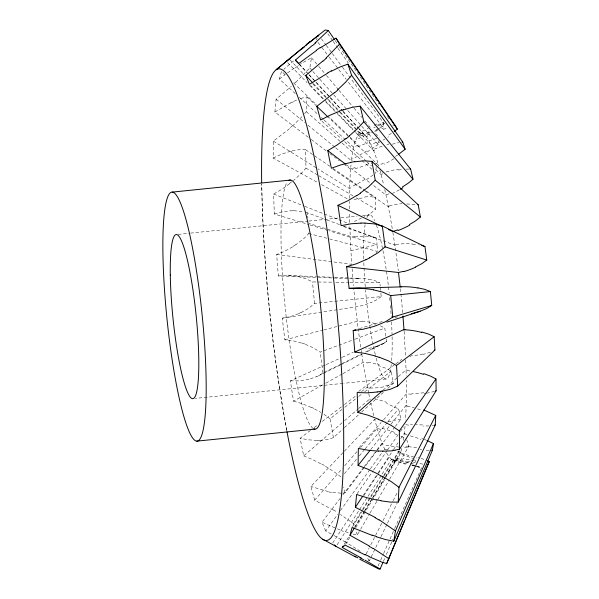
<?xml version="1.0" encoding="UTF-8"?>
<svg xmlns="http://www.w3.org/2000/svg" width="599" height="599" viewBox="0 0 599 599"><rect width="100%" height="100%" fill="white"/><g stroke="black" fill="none" stroke-linecap="round" stroke-linejoin="round"><path stroke-width="0.45" stroke-dasharray="3 2.25" d="M349.464 198.344L349.614 188.64A164.231 23.204 84.2 0 1 350.595 169.218L351.007 164.935M304.599 113.728L306.299 111.676L307.04 96.881L300.256 98.61M308.283 137.268L274.881 112.043L276.117 99.224L291.331 86.383M289.512 128.65L273.414 141.117L273.151 158.061L318.264 182.837M376.142 166.687L375.865 172.737L375.206 173.321M376.307 163.759L376.344 163.183L375.079 163.145M295.734 82.325L309.818 68.031L311.487 57.774L300.316 64.108M367.202 152.004L378.141 144.546L378.725 140.698M295.195 93.564L279.396 79.053L281.515 71.229L286.232 75.773M401.697 448.411L400.753 451.893A164.231 23.204 84.2 0 1 397.496 458.497L386.445 476.789M379.422 128.358L382.297 126.546L383.899 123.297L350.767 78.469M316.407 39.804L317.163 38.081M383.405 561.33L384.88 557.916M386.355 554.502L392.981 539.122M378.089 565.965L380.372 560.806M380.687 560.095L383.39 553.978M383.659 553.386L394.427 529.067M394.719 528.4L421.524 467.856L416.679 466.464M368.445 560.499L369.306 560.844L380.612 537.415M381.016 536.577L387.074 524.02M387.478 523.182L397.174 503.1M366.176 553.933L369.134 548.1M370.818 544.776L382.634 521.452M383.053 520.621L392.757 501.468M393.184 500.637L397.399 492.311M353.036 534.038L357.378 534.862L360.186 530.018M360.65 529.216L369.546 513.89M370.017 513.081L377.505 500.18M377.969 499.371L389.208 480.016M389.672 479.207L408.862 446.143L406.601 439.389M345.593 544.379L349.921 537.221M355.686 527.682L385.966 477.583M344.193 544.289L349.037 536.337M354.855 526.798L364.072 511.696M364.551 510.902L384.917 477.515M385.404 476.722L395.587 460.032L397.496 458.497L402.798 459.83M364.484 511.456L354.818 527.345L353.642 523.661L340.434 514.489M364.971 510.662L372.226 498.75M372.705 497.956L385.277 477.306M385.763 476.512L400.753 451.893L401.802 452.17M352.594 526.671L362.41 510.827M362.904 510.034L370.264 498.158M370.751 497.365L383.517 476.767M384.004 475.98L399.713 450.628M353.642 523.661L362.036 510.191M362.53 509.397L383.255 476.13M383.749 475.336L399.046 450.785M337.117 544.828L367.546 496.968M368.048 496.189L391.491 459.313A164.231 23.204 84.2 0 0 395.587 460.032L396.628 460.317M332.715 543.008L355.312 508.626M364.042 495.336L377.917 474.243M378.426 473.457L389.215 457.052L390.241 457.314M363.114 495.59L377.55 473.757M378.066 472.978L393.011 450.358M393.528 449.579L398.17 442.556M400.746 438.655L404.355 433.197L405.179 424.639L410.54 425.38M357.146 493.711L373.162 470.687M373.694 469.916L387.036 450.733M387.568 449.961L398.245 434.612M400.379 431.542L403.576 426.937M331.187 533.964L325.744 531.051L337.724 514.346M340.449 510.55L369.853 469.564M370.399 468.8L383.472 450.583M342.673 493.134L345.129 492.835L376.943 450.74M377.265 450.321L394.748 427.192M395.31 426.451L400.948 418.986L398.582 408.937L386.647 403.479M325.744 531.051L322.015 522.208L339.977 498.563M342.785 494.871L363.548 467.534M364.11 466.801L376.464 450.545M377.026 449.804L382.072 443.155A164.231 23.204 84.2 0 1 377.175 428.45L374.645 419.3L375.633 419.457M370.826 449.445L390.518 424.796M391.095 424.07L406.159 405.216L406.332 393.902A164.231 23.204 84.2 0 0 406.264 380.545M292.29 150.858L299.642 149.578L305.707 149.802L305.932 168.109L300.848 173.875L293.577 180.509M344.44 473.719L356.937 458.767M359.31 455.921L364.671 449.512M365.263 448.801L387.276 422.46M387.875 421.748L398.582 408.937M308.71 232.846L308.755 233.505L304.651 237.87L295.711 244.871M333.351 510.161L314.685 500.18L342.254 468.53M344.702 465.723L356.952 451.653M360.628 447.438L377.175 428.45L382.252 429.73M358.958 447.752L381.106 422.58M383.57 419.779L406.332 393.902L411.685 394.209M301.941 116.715L292.679 125.82M314.685 500.18L310.896 486.485L343.736 451.871M344.38 451.197L374.645 419.3M380.852 293.106L381.204 296.602L314.557 303.394L308.792 308.245L301.596 312.304M366.281 191.096L375.483 197.371L375.625 209.201L370.923 213.094L365.195 216.801M320.128 440.317L327.533 439.569L333.388 437.637L343.729 428.27M344.418 427.649L360.965 412.666M361.654 412.045L383.712 392.068M387.853 388.317L393.363 383.323L391.207 371.14L385.853 368.31L379.541 365.929M376.194 252.583L376.831 252.029M383.008 390.226L397.661 377.258M398.357 376.644L406.032 369.853L407.103 369.957M293.51 60.963L283.896 69.237M381.204 296.602L376.666 299.852L371.043 302.607M310.462 430.404L300.106 438.273L303.693 455.891L343.804 421.314M344.507 420.708L357.873 409.177M358.576 408.57L369.838 398.867L370.826 399.039M279.396 79.053L285.214 74.598M333.388 437.637L330.042 418.776L341.834 409.596M344.784 407.298L358.045 396.965M358.779 396.396L362.081 393.828M364.679 391.806L391.207 371.14M373.162 175.013L365.203 180.494M341.393 363.922L322.966 373.02L318.062 376.097L309.923 378.965M289.549 183.751L281.65 189.426L273.601 194.069L274.327 213.978L309.151 224.677M314.161 427.589L317.126 425.342M322.307 421.404L343.759 405.096M344.5 404.535L356.338 395.542M361.519 391.604L367.442 387.104L368.407 387.179M358.659 391.432L395.13 364.304M395.872 363.758L401.824 359.325M386.28 339.064L386.632 341.58L382.125 344.215L376.494 346.259M287.52 72.906L295.412 67.358M274.881 112.043L290.815 102.751M298.504 65.291L299.41 64.699M397.669 154.946L395.467 156.361M391.387 133.375L387.074 136.078M292.619 246.87L284.742 251.243L276.663 254.455L278.325 275.974L317.47 277.404M377.168 129.721L373.349 131.967M384.88 123.387L379.923 126.187M325.235 365.008L290.38 380.867L293.525 401.195L325.055 383.577M325.863 383.128L342.029 374.09M342.838 373.634L363.046 362.343L367.943 362.972M393.363 383.323L388.856 385.202L383.18 386.437M273.151 158.061L281.216 154.332L289.152 151.674M369.074 132.072L364.282 134.543A164.231 23.204 84.2 0 0 360.186 133.824L328.23 100.145M376.075 142.337L371.208 144.793L357.738 130.522M361.152 133.337L358.277 135.359A164.231 23.204 84.2 0 0 355.02 141.963L353.605 147.189A164.231 23.204 84.2 0 0 351.418 160.659L335.485 147.661M355.978 141.484L355.02 141.963L328.724 116.655M384.139 343.205L367.112 351.703M340.06 365.143L316.302 376.891M340.868 364.739L362.133 354.166M377.303 125.206L383.555 122.121M363.009 133L358.277 135.359L355.686 132.693M342.231 363.503L361.497 353.994M365.412 352.062L386.632 341.58M383.547 163.108L378.598 165.406L328.574 117.479M367.539 136.332L366.558 136.804L359.22 129.077M351.418 160.659L352.362 160.21M373.761 127.812L375.176 127.145M293.914 101.268L296.64 100.048M326.088 364.619L341.393 357.655M342.239 357.274L353.29 352.242M377.999 125.842L383.899 123.297M358.299 145.07L353.605 147.189L346.05 140.248M374.697 150.267L373.701 150.701L310.776 85.65M298.497 313.704L290.567 316.542L282.384 318.166L283.484 329.031L284.877 339.835L293.36 340.883L301.874 343.145M350.55 188.251L349.614 188.64L317.867 168.843M388.976 193.814L385.936 194.989L372.69 184.881M383.218 129.466L388.01 127.594M430.419 352.219L423.134 354.413M305.273 344.313L313.337 347.802L320.166 352.152L354.241 339.476M355.117 339.146L384.82 328.102L385.936 336.541M382.147 174.189L381.129 174.556L374.248 168.356M369.014 140.847L376.681 138.444M355.267 167.45L350.595 169.218L344.65 164.732M434.634 391.387L426.57 393.273M274.327 213.978L282.466 211.791L290.537 210.811M400.948 418.986L396.388 420.011L390.63 420.401M392.757 125.932L393.528 125.685M359.385 328.619L384.236 320.922M394.891 317.627L397.556 316.796M392.293 144.172L398.822 142.599M389.365 206.468L388.332 206.752L365.248 191.141M284.877 339.835L322.883 330.131M323.782 329.899L357.266 321.356L362.088 321.536M276.663 254.455L351.778 264.331L350.902 250.644L377.041 244.759L376.681 238.147L371.784 236.687L365.892 236.051M366.011 164.403L371.702 163.37M395.879 244.909L394.831 245.096L342.845 226.272M433.736 425.312L432.156 425.567M398.395 170.064L402.535 169.442M282.384 318.166L356.547 306.77A78.334 68.286 83.8 0 0 370.953 302.368M278.325 275.974L286.614 275.42L315.89 276.596M354.93 236.463L350.22 237.301L328.791 230.712M424.085 393.588L424.908 393.491M178.217 234.381L189.681 233.198M190.564 233.101L307.879 221.151M385.981 378.987L343.863 383.3M308.792 221.061L340.022 217.879M340.913 217.789L357.079 216.142M342.942 383.397L195.356 398.41M362.53 215.595L369.793 214.869M408.862 446.143L403.494 446.248M364.948 196.876L370.721 196.689L375.483 197.371M409.813 356.45L410.877 356.375M428.884 425.904L423.021 426.061M405.852 169.135L409.087 169.09M406.684 203.989L416.657 204.491M357.648 278.385L349.165 278.572M293.742 210.683L304.045 211.679M287.797 275.45L294.88 276.109A143.82 106.135 90 0 1 298.175 276.626L305.954 278.722L312.498 281.934L332.146 282.166M335.889 282.211L348.992 282.369M349.928 282.384L379.871 282.735L380.185 286.172M316.916 440.362L308.672 439.853L300.106 438.273M340.936 493.187L331.517 492.183M429.228 450.306L424.227 450.044M318.406 277.442L348.229 278.535M316.796 276.633L334.01 277.33M334.916 277.367L360.501 278.408M412.531 244.205L417.6 244.706M290.38 380.867L298.729 380.874L306.785 379.699A143.82 102.481 66.6 0 0 309.938 379.002M421.696 449.804L420.011 449.617M415.287 462.765L413.235 462.45M368.797 279.261L374.817 280.624L379.871 282.735M407.23 405.403L406.159 405.216A164.231 23.204 84.2 0 1 405.508 420.079M418.446 244.841L419.285 244.991M422.864 464.135L418.641 463.349M407.507 447.767L403.232 446.906M410.33 461.926L405.808 461.005M328.207 491.554L310.896 486.485M383.083 443.38L382.072 443.155L385.015 450.021M293.525 401.195L302.263 403.719L311.061 407.327M405.418 433.444L404.355 433.197A164.231 23.204 84.2 0 1 403.359 440.467M308.755 233.505L328.641 238.702M329.54 238.934L377.452 251.445L377.041 244.759L309.009 223.427M373.447 323.557L375.753 324.201M384.558 449.063L387.65 449.901M416.245 466.449L421.644 467.924M393.573 460.279L408.114 464.232M412.134 465.326L415.347 466.209M396.733 460.766L391.491 459.313L388.931 456.685L386.198 452.35M411.625 465.004L414.156 465.737M412.501 464.876L414.815 465.565M417.121 466.254L421.524 467.587M310.042 224.947L327.9 230.435M348.266 532.691L343.302 531.021M401.951 454.386L412.711 458.347M417.96 457.187L418.753 457.464M305.827 212.226L325.938 219.623M326.814 219.945L339.933 224.73M343.437 226.01L376.681 238.147M421.119 458.31L425.005 459.785M303.693 455.891L312.708 459.643L321.79 464.292M394.292 433.646L398.395 435.218M421.823 438.461L422.632 438.76M339.888 529.786L337.432 528.85M273.601 194.069L303.888 205.974M304.749 206.311L348.873 223.659M424.249 439.374L426.66 440.347M334.931 527.876L322.015 522.208M380.387 325.834L384.82 328.102M400.866 436.237L404.902 438.101M314.572 409.005L320.839 412.359M321.551 184.634L349.434 199.954M333.935 535.476L344.949 541.803M325.429 466.344L334.085 471.727L341.46 477.276M305.932 168.109L317.949 175.2M318.75 175.672L353.2 195.978M356.405 197.865L375.625 209.201M348.805 544.094L361.369 551.866M273.414 141.117L317.073 168.341M323.969 414.291L330.042 418.776M332.932 169.277L364.477 190.617M305.707 149.802L314.138 155.553M314.43 155.747L329.817 166.237M332.894 168.341L365.51 190.572M311.248 139.507L326.096 150.723M329.809 153.524L339.461 160.809M346.2 164.665L371.957 184.32M276.117 99.224L305.078 122.847M307.976 125.213L334.766 147.069M306.299 111.676L341.43 142.517M342.126 143.124L372.353 169.652M321.977 121.268L341.924 139.238M344.672 141.716L365.996 160.921M366.685 161.543L371.5 165.878M299.32 97.345L317.185 113.75M321.311 117.539L323.37 119.426M324.059 120.062L345.361 139.619M307.04 96.881L316.279 105.724M293.652 82.909L316.579 104.975M287.677 62.678L307.107 82.677M309.698 85.35L323.303 99.352M325.893 102.017L334.961 111.354M337.551 114.02L353.096 130.028M289.886 59.72L304.584 75.219M312.895 83.972L327.593 99.471M313.457 83.62L327.571 98.573M328.215 99.254L339.768 111.489M340.404 112.17L357.094 129.841M299.171 64.213L306.755 72.412M309.279 75.137L329.51 96.986M330.139 97.674L342.156 110.643M342.785 111.324L358.591 128.396M299.418 64.198L308.283 73.782M308.919 74.471L329.817 97.075M330.453 97.764L342.486 110.778M343.122 111.459L358.322 127.901M358.958 128.583L367.704 138.376L373.701 150.701A164.231 23.204 84.2 0 1 378.598 165.406M309.818 68.031L312.304 70.817M312.925 71.513L319.14 78.469M319.761 79.165L333.418 94.462M333.793 94.882L378.141 144.546M311.487 57.774L318.084 65.576M318.683 66.287L325.871 74.8M326.47 75.504L338.457 89.693M339.056 90.404L353.44 107.423M354.046 108.134L361.833 117.352M364.828 120.901L368.43 125.154M369.029 125.865L370.227 127.28M375.618 133.667L379.219 137.92M317.957 42.387L321.341 46.812M321.903 47.553L328.679 56.411M329.24 57.152L346.177 79.3M348.431 82.25L382.297 126.546M321.453 38.815L325.916 44.85M326.343 45.427L331.988 53.071M332.31 53.506L342.089 66.729M342.486 67.268L350.235 77.75M327.84 33.791L332.64 40.657M333.171 41.413L337.439 47.516M337.971 48.279L348.236 62.97M335.163 40.5L338.854 45.868M339.386 46.64L378.987 104.196M387.433 116.476L389.545 119.545M369.306 560.844L366.992 557.048M415.931 461.926L414.643 459.688M357.378 534.862L355.986 530.856M379.856 169.974L381.129 174.556A164.231 23.204 84.2 0 1 383.54 184.297M345.129 492.835L343.751 487.159M368.64 392.981L367.442 387.104A164.231 23.204 84.2 0 1 363.046 362.343L361.729 353.837M368.804 393.82L369.838 398.867A164.231 23.204 84.2 0 0 370.13 400.252M286.876 430.846C271.826 349.352 263.38 266.6 261.726 183.743M392.869 232.419L394.831 245.096A164.231 23.204 84.2 0 1 398.298 270.778M361.204 350.452L361.601 352.991M322.966 373.02L320.166 352.152M314.557 303.394L312.498 281.934M380.597 290.493L380.343 287.894M352.122 268.779L352.893 278.707A164.231 23.204 84.2 0 0 353.492 285.611M404.115 331.277L405.545 356.555M350.902 250.644L349.801 225.673M307.834 218.036L307.729 216.119M307.661 214.839L307.564 212.915M405.673 359.864L406.032 369.853A164.231 23.204 84.2 0 1 406.182 375.992M313.165 428.442A125.154 17.678 84.2 0 1 285.431 309.93A125.154 17.678 84.2 0 1 287.086 182.313M295.195 67.859A143.82 38.957 -44.7 0 1 298.272 65.793M295.636 82.018A143.82 47.299 -46.4 0 1 294.693 82.894M290.725 103.065A143.82 64.842 -50.7 0 1 293.824 101.575M292.597 125.535A143.82 71.745 -53.2 0 1 289.444 128.358M289.115 151.869A143.82 85.53 -59.9 0 1 292.252 151.038M291.698 181.767A143.82 90.524 -63.5 0 1 289.497 183.519M290.53 210.885A143.82 99.614 -73 0 1 293.727 210.751M286.681 430.104A237.024 33.484 84.2 0 1 261.703 184.552M295.666 244.706A143.82 102.354 -77.9 0 1 292.574 246.713M301.574 312.229A143.82 106.435 84.3 0 1 298.474 313.644M301.881 343.017A143.82 104.645 71.7 0 1 305.288 344.178M311.061 407.118A143.82 95.248 56 0 1 314.587 408.795M320.188 440.46A143.82 90.771 52.1 0 1 316.976 440.512M321.798 464.015A143.82 78.581 44.4 0 1 325.452 466.074M331.644 492.445A143.82 72.097 41.7 0 1 328.334 491.816M333.366 509.846A143.82 55.789 36.6 0 1 337.14 512.115M343.564 531.418A143.82 47.733 34.8 0 1 340.142 530.182M344.994 541.481A143.82 28.415 31.5 0 1 348.888 543.795M367.052 135.164A78.334 22.455 -25.6 0 1 372.308 132.738M375.476 131.338A78.334 22.455 -25.6 0 1 377.587 130.44M381.78 128.71A78.334 22.455 -25.6 0 1 383.652 127.969M388.504 136.804A83.905 32.743 -25.1 0 1 387.77 137.261M384.94 138.968A83.905 32.743 -25.1 0 1 383.023 140.099M380.088 141.761A83.905 32.743 -25.1 0 1 377.108 143.393M373.739 415.766A164.231 23.204 84.2 0 1 370.729 402.985M360.695 347.068A164.231 23.204 84.2 0 1 357.266 321.356L355.604 306.89A164.231 23.204 84.2 0 1 353.814 289.1M349.696 222.461A164.231 23.204 84.2 0 1 349.502 213.311M349.449 208.796A164.231 23.204 84.2 0 1 349.434 201.406M384.738 189.531A164.231 23.204 84.2 0 1 385.936 194.989L388.332 206.752A164.231 23.204 84.2 0 1 392.465 229.904M400.364 288.77A164.231 23.204 84.2 0 1 402.73 313.434M383.682 125.753A83.905 13.096 -25.8 0 1 381.945 126.741M378.98 128.411A83.905 13.096 -25.8 0 1 375.925 130.095M372.81 131.78A83.905 13.096 -25.8 0 1 371.754 132.342M357.775 133.614A78.334 3.729 -26.9 0 1 368.198 128.313M374.195 125.296A78.334 3.729 -26.9 0 1 378.628 123.095M374.435 149.114A78.334 39.916 -25.7 0 1 382.768 145.969M386.939 144.614A78.334 39.916 -25.7 0 1 389.013 143.985M393.887 158.742A83.905 50.451 -25.9 0 1 384.146 164.193M381.982 173.201A78.334 54.928 -27.7 0 1 383.031 172.864M386.168 171.913A78.334 54.928 -27.7 0 1 398.507 169.195M399.271 189.89A83.905 65.006 -29.1 0 1 392.352 193.425M389.283 205.727A78.334 66.474 -33.3 0 1 401.951 203.705M395.842 244.467A78.334 73.767 -49.2 0 1 412.561 244.003M422.984 353.964A83.905 76.395 28.1 0 1 410.794 355.911M407.08 370.511A78.334 66.751 22 0 1 411.318 371.193M423.822 392.772A83.905 66.556 18.1 0 1 411.565 393.378M407.125 406.219A78.334 55.318 16.1 0 1 414.448 407.971M417.555 408.877A78.334 55.318 16.1 0 1 421.629 410.21M422.639 424.916A83.905 52.472 14.5 0 1 415.639 424.676M412.501 424.436A83.905 52.472 14.5 0 1 410.405 424.227M405.164 434.447A78.334 40.388 14.1 0 1 407.223 434.986M410.3 435.84A78.334 40.388 14.1 0 1 421.104 439.419M416.642 447.835A83.905 35.094 13.5 0 1 407.41 446.375M401.158 453.233A78.334 22.979 14 0 1 416.492 458.01M414.246 460.931A83.905 15.619 14 0 1 402.835 458.325M393.086 460.646A78.334 4.283 15.2 0 1 405.493 464.188M395.318 458.797A83.905 4.635 15.8 0 1 413.58 464.023M408.518 462.847A78.334 14.443 17.7 0 1 391.843 459.059M392.749 449.879A83.905 24.289 19 0 1 402.438 453.039M399.361 447.049A78.334 31.904 21.8 0 1 383.742 444.757M382.087 428.307A83.905 41.99 24.1 0 1 394.509 432.351M391.14 421.239A78.334 46.917 28.5 0 1 385.771 421.314M374.727 398.724A83.905 56.546 32.4 0 1 386.782 402.378M383.405 386.917A78.334 58.462 39.4 0 1 368.617 387.98M367.906 362.163A83.905 66.961 46.1 0 1 379.631 365.12M376.539 346.372A78.334 65.755 57.4 0 1 365.787 348.82M362.081 321.131A83.905 72.524 68.4 0 1 373.506 323.123M357.648 278.423A83.905 72.861 -83.4 0 1 368.797 279.239M354.9 236.949A83.905 67.934 -60 0 1 365.817 236.463M364.911 215.962A78.334 58.739 -51.4 0 1 364.214 216.389M361.556 217.924A78.334 58.739 -51.4 0 1 354.301 221.525M354.002 199.557A83.905 58.096 -45.3 0 1 364.716 197.737M364.828 179.46A78.334 47.306 -40.3 0 1 350.512 187.27M354.975 168.813A83.905 44.012 -36.6 0 1 365.502 165.728M366.7 150.881A78.334 32.376 -33.6 0 1 352.392 158.952M357.558 146.912A83.905 26.633 -31.1 0 1 367.861 142.757M370.182 132.289A78.334 14.968 -29.4 0 1 356.278 139.926M359.834 136.25A83.905 7.158 -27.8 0 1 364.536 133.921M367.629 132.416A83.905 7.158 -27.8 0 1 369.006 131.743M391.267 364.581A82.482 11.651 84.2 0 1 376.165 358.03M375.281 354.488A82.482 11.651 84.2 0 1 365.532 290.133M365.248 286.711A82.482 11.651 84.2 0 1 363.81 262.325M363.713 258.88A82.482 11.651 84.2 0 1 365.091 224.842M366.977 217.579A82.482 11.651 84.2 0 1 374.585 220.634M376.434 225.246A82.482 11.651 84.2 0 1 389.208 293.143M389.664 297.621A82.482 11.651 84.2 0 1 390.076 301.986M390.383 305.46A82.482 11.651 84.2 0 1 391.222 316.609M391.536 321.933A82.482 11.651 84.2 0 1 392.038 334.107M392.098 336.705A82.482 11.651 84.2 0 1 391.432 362.949"/><path stroke-width="0.9" d="M423.83 409.978L435.735 415.429L398.971 487.324L398.23 502.119L390.406 502.097L380.971 500.831M435.735 415.429L435.256 424.983L398.23 502.119M375.281 517.491L355.379 507.293L356.615 494.474L366.835 497.694L376.958 500.075M427.461 440.684L433.459 443.619L395.452 530.969L393.783 541.226L385.861 539.617L376.382 536.809M433.459 443.619L432.381 450.253L393.783 541.226M369.478 546.093L349.981 535.289L352.1 527.464L372.361 535.461M427.222 460.698L429.303 461.627L386.692 563.592L382.065 562.206L369.134 556.711M429.303 461.627L428.614 463.184M386.535 563.861L391.192 552.667M391.903 550.945L404.43 520.823M405.149 519.101L427.911 464.524M359.729 559.196L378.74 568.99L380.095 569.02L383.038 562.184M428.517 463.386L428.008 464.352M318.099 36.239L318.735 35.139L305.752 45.382M361.249 558.013L342.254 547.464L343.22 545.876M349.981 535.289L354.331 528.138M382.604 451.242L391.911 450.822L399.57 449.198L436.117 390.795L435.975 378.965L430.486 376.112L423.837 373.671M355.379 507.293L362.597 496.376M399.57 449.198L399.338 430.891L435.975 378.965M378.269 474.168L368.265 469.354L358.082 465.393L370.242 450.171M331.584 71.071L340.389 66.848L347.892 64.138L351.628 75.339L345.518 82.258L337.784 89.67M343.377 109.909L352.429 107.266L360.141 106.165L361.976 113.78L363.81 121.724L357.468 128.665L349.457 135.748M289.242 59.046L276.191 69.716L306.523 44.805M320.195 47.905L335.972 38.156L337.731 40.987L339.513 44.236L326.081 58.006M354.758 161.775L364.02 160.824L371.882 161.363L373.574 170.693L375.229 180.224L368.625 186.768L360.313 193.088M334.631 39.729L328.297 30.527L315.156 42.896M364.963 223.127L374.368 223.891L382.304 225.98L383.734 236.395L385.105 246.848L378.216 252.598L369.613 257.787M381.151 391.417L390.278 389.283L397.706 386.085L434.919 350.018L434.155 336.72L428.562 334.077L421.846 332.018M360.141 106.165L410.652 169.18L413.018 179.236L408.308 183.137L402.386 186.993M371.882 161.363L418.237 204.843L420.393 217.025L415.556 220.896L409.491 224.543M322.824 61.016L305.752 75.467L309.481 84.309L327.885 73.033M311.982 45.756L295.374 60.117L298.534 63.531M347.892 64.138L402.738 142.03L405.149 149.263L398.395 154.46M378.224 419.068L368.123 415.227L357.895 412.449L382.312 390.84M334.422 92.658L316.811 106.337L320.6 120.032L330.042 115.195L339.566 111.272M382.304 225.98L424.968 246.586L426.78 260.071L421.793 263.687L415.579 266.907M286.382 61.345L302.63 47.92M309.983 41.99L325.182 29.98L328.297 30.527M335.972 38.156L395.602 126.127L397.324 129.167L394.149 131.518M417.99 287.864L424.743 289.354L430.396 291.571L431.729 305.43L392.772 317.066L385.606 321.67L376.719 325.429A143.82 128.905 75.3 0 1 372.9 326.717L363.159 329.233L353.17 330.543L353.904 341.34L354.833 352.062L365.031 353.41L375.161 355.948M345.982 138.526L337.065 145.01L327.803 150.626L329.48 159.349L331.389 168.237L341.093 164.8L350.857 162.464M397.706 386.085L396.523 365.495L434.155 336.72M431.729 305.43L426.593 308.582L420.236 311.203M316.616 50.361L298.781 63.509L295.374 60.117M342.254 547.464L345.114 545.172L365.143 554.899M356.719 195.491L347.51 200.935L337.971 205.315L339.438 215.438L341.116 225.651L351.044 223.779L360.995 223.12M434.208 350.437L434.919 350.018M365.899 259.674L356.405 263.77L346.619 266.682L349.112 288.344L401.225 286.884M354.833 352.062L403.988 329.525L405.059 329.54M435.383 391.102L436.117 390.795M397.856 229.859L392.727 231.513L388.511 229.499M386.864 322.135L419.442 311.48M353.17 330.543L355.836 329.72M394.284 125.461L395.033 125.243M403.711 271.302L398.507 272.5L346.619 266.682M434.5 425.155L435.256 424.983M377.235 392.016L367.307 392.862L357.169 392.54L357.895 412.449M401.974 142.113L402.738 142.03M172.265 192.107L290.373 180.074M373.289 289.796L382.761 292.147L390.713 295.607L430.396 291.571M314.932 429.109L196.824 441.141A125.154 17.678 84.2 0 1 162.928 253.452A125.154 17.678 84.2 0 1 193.881 255.271A125.154 17.678 84.2 0 1 196.824 441.141M349.112 288.344L359.205 288.112L369.284 289.115A143.82 129.242 84 0 1 373.289 289.834M431.617 450.283L432.381 450.253M378.62 451.144L368.557 450.321L358.344 448.456L358.082 465.393M409.873 169.12L410.652 169.18M417.451 204.656L418.237 204.843M421.778 245.545L422.594 245.77M385.105 246.848L426.78 260.071M379.174 357.229L388.639 360.957L396.523 365.495M423.396 246.017L424.968 246.586M382.222 420.827L391.596 425.627L399.338 430.891M337.971 205.315L381.773 226.28M322.562 539.137L355.791 557.063M382.207 476.272L391.432 481.753L398.971 487.324M364.903 560.102L380.095 569.02M379.152 519.775L395.452 530.969M373.252 548.362L389.013 558.83M336.121 546.393L334.309 544.873M327.803 150.626L345.466 164.104M375.229 180.224L420.393 217.025M316.811 106.337L328.23 117.254M305.752 75.467L312.813 82.939M363.81 121.724L413.018 179.236M351.628 75.339L405.149 149.263M339.513 44.236L397.324 129.167M398.507 272.5L400.169 286.966M390.713 295.607L392.772 317.066M402.947 316.055L404.048 330.401M288.681 180.569A125.154 17.678 84.2 0 1 320.315 303.506A125.154 17.678 84.2 0 1 313.764 428.787M316.631 49.987A143.82 42.14 -39.1 0 1 320.24 47.516M315.83 42.694A143.82 21.1 -39.3 0 1 312.611 45.599M306.658 44.289A143.82 11.651 -39.7 0 1 310.207 41.406M301.492 49.245A143.82 9.644 -41.1 0 1 304.547 46.759M261.673 182.71A237.024 33.484 84.2 0 1 306.149 123.559A237.024 33.484 84.2 0 1 342.561 481.469A237.024 33.484 84.2 0 1 287.026 431.894M357.992 557.909A143.82 1.67 28.5 0 1 354.66 556.097M360.021 557.676A143.82 11.156 28.1 0 1 363.593 559.713M368.991 556.321A143.82 32.421 27.4 0 1 365.038 554.524M369.171 546.258A143.82 41.66 27.5 0 1 372.915 548.512M376.292 536.487A143.82 61.734 28.2 0 1 372.293 535.147M375.131 517.716A143.82 70.105 28.9 0 1 378.98 519.992M380.912 500.592A143.82 87.619 31.4 0 1 376.906 499.828M378.186 474.386A143.82 94.552 33.1 0 1 382.117 476.49M382.559 451.077A143.82 108.307 38.4 0 1 378.583 450.98M378.179 419.248A143.82 113.331 41.8 0 1 382.169 421.007M381.129 391.342A143.82 122.391 52 0 1 377.213 391.933M375.139 356.068A143.82 125.161 58.2 0 1 379.152 357.341M369.643 257.87A143.82 127.415 -77.2 0 1 365.929 259.764M360.995 223.068A143.82 125.288 -70.2 0 1 364.963 223.083M360.381 193.237A143.82 118.018 -57.6 0 1 356.779 195.641M350.864 162.314A143.82 113.578 -53.6 0 1 354.765 161.633M349.569 135.936A143.82 101.358 -46.8 0 1 346.087 138.713M339.573 111.04A143.82 94.904 -44.8 0 1 343.384 109.684M337.956 89.857A143.82 78.559 -41.5 0 1 334.586 92.852M327.893 72.726A143.82 70.54 -40.6 0 1 331.606 70.764M326.373 58.125A143.82 51.185 -39.3 0 1 323.093 61.15M402.895 187.779A83.905 65.006 -29.1 0 1 400.237 189.344M409.776 225.112A83.905 75.422 -37.8 0 1 398.058 230.518M415.691 267.176A83.905 80.985 -64.2 0 1 403.793 271.609M401.225 286.779A78.334 76.298 85.1 0 1 417.967 287.999M420.206 311.121A83.905 81.314 58.5 0 1 411.266 313.726M405.059 329.772A78.334 73.909 38.3 0 1 421.741 332.467M413.437 371.612A78.334 66.751 22 0 1 423.62 374.375M170.296 274.993A82.482 11.651 84.2 0 0 192.638 398.687A82.482 11.651 84.2 0 0 190.699 276.191A82.482 11.651 84.2 0 0 170.296 274.993"/></g></svg>
